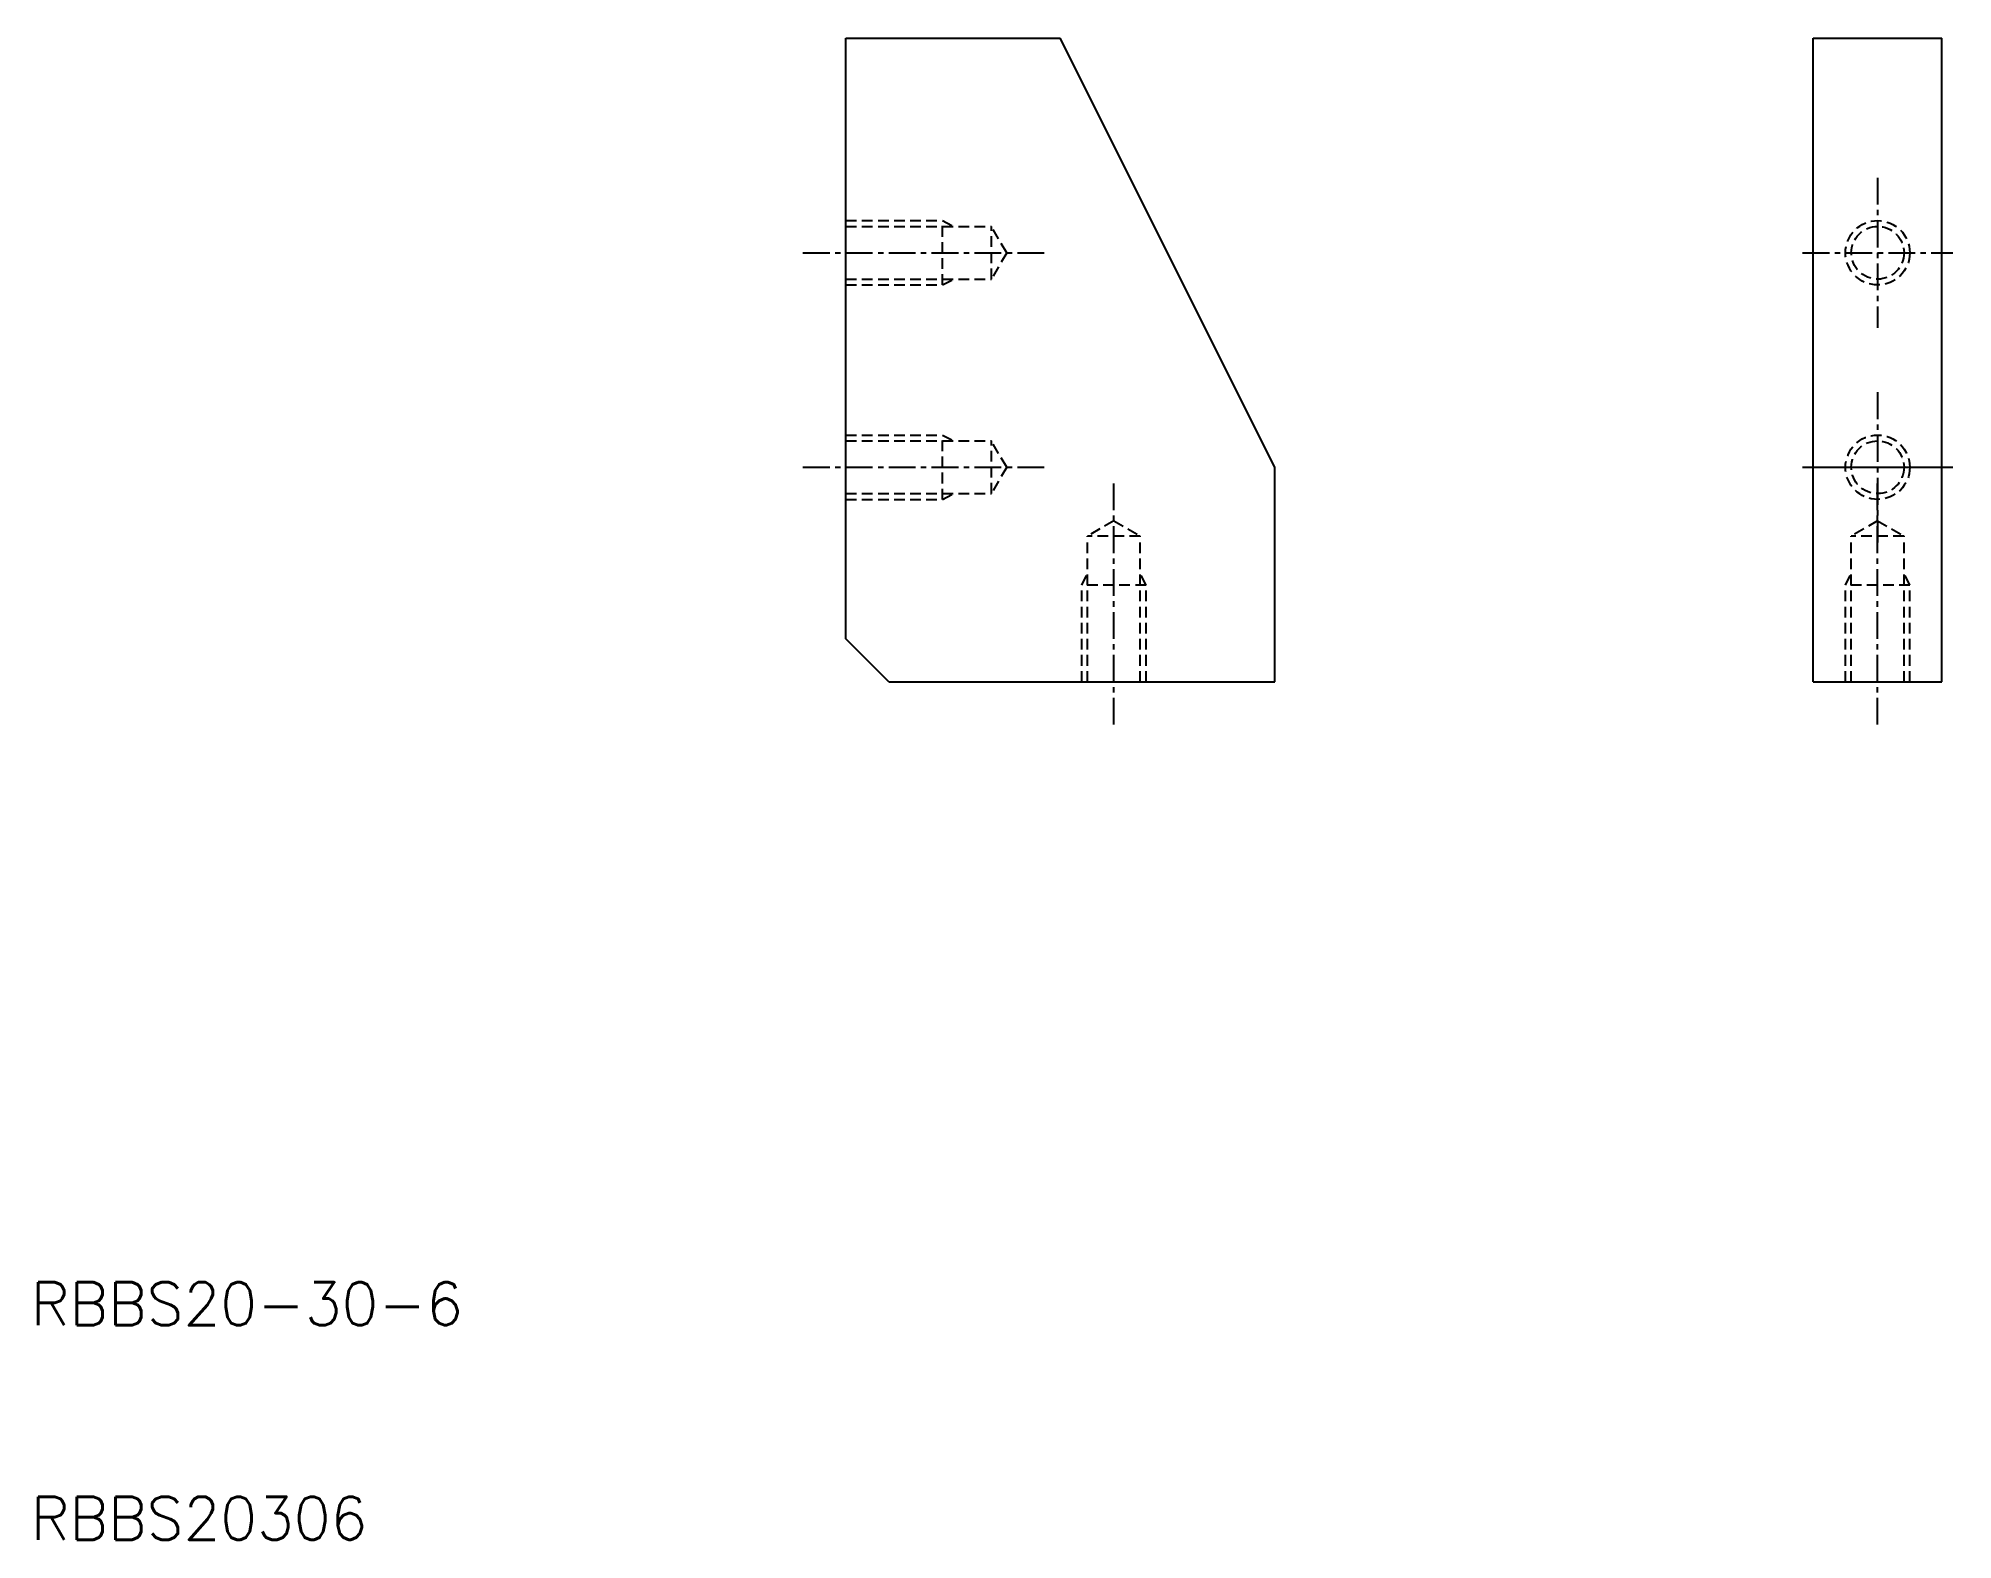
# Model space of a CAD drawing. Extents: x 10.3 to 99.6, y 10 to 80.
import ezdxf

# ---------------------------------------------------------------- set-up
doc = ezdxf.new("R2010")
doc.units = 0
doc.linetypes.add('CENTER', pattern=[2, 1.25, -0.25, 0.25, -0.25])
doc.linetypes.add('DASHED', pattern=[0.75, 0.5, -0.25])
doc.layers.get('0').update_dxf_attribs({"linetype": 'CONTINUOUS'})
doc.layers.add('CENTER', color=1, linetype='CENTER')
doc.styles.get("Standard").update_dxf_attribs({"font": 'txt.shx'})

msp = doc.modelspace()

# ---------------------------------------------------------------- linework, layer by layer
at = {"color": 7, "linetype": 'CONTINUOUS'}
for p, q in [((48, 80), (58, 80)), ((48, 52), (48, 80)), ((68, 60), (58, 80)), ((93.114, 80), (99.114, 80)), ((93.114, 50), (93.114, 80)), ((99.114, 50), (99.114, 80)), ((68, 50), (68, 60)), ((93.114, 60), (99.114, 60)), ((50, 50), (48, 52)), ((50, 50), (68, 50)), ((93.114, 50), (99.114, 50))]:
    msp.add_line(p, q, dxfattribs=at)
at = {"color": 3, "linetype": 'DASHED'}
for p, q in [((48, 71.5), (52.5, 71.5)), ((52.5, 71.5), (53.041, 71.229)), ((52.5, 68.5), (52.5, 71.5)), ((48, 71.229), (54.79, 71.229)), ((54.79, 68.77), (54.79, 71.23)), ((55.5, 70), (54.79, 71.229)), ((55.5, 70), (54.79, 68.77)), ((48, 68.77), (54.79, 68.77)), ((52.5, 68.5), (53.041, 68.77)), ((48, 68.5), (52.5, 68.5)), ((48, 61.5), (52.5, 61.5)), ((48, 61.229), (54.79, 61.229)), ((52.5, 61.5), (53.041, 61.229)), ((52.5, 58.5), (52.5, 61.5)), ((54.79, 58.77), (54.79, 61.23)), ((55.5, 60), (54.79, 61.229)), ((55.5, 60), (54.79, 58.77)), ((48, 58.77), (54.79, 58.77)), ((48, 58.5), (52.5, 58.5)), ((52.5, 58.5), (53.041, 58.77)), ((60.5, 57.5), (59.27, 56.79)), ((60.5, 57.5), (61.729, 56.79)), ((96.114, 57.5), (94.884, 56.79)), ((96.114, 57.5), (97.343, 56.79)), ((61.73, 56.79), (59.27, 56.79)), ((59.27, 50), (59.27, 56.79)), ((61.729, 50), (61.729, 56.79)), ((94.884, 50), (94.884, 56.79)), ((97.344, 56.79), (94.884, 56.79)), ((97.343, 50), (97.343, 56.79)), ((59, 54.5), (59.27, 55.041)), ((59, 50), (59, 54.5)), ((62, 54.5), (59, 54.5)), ((62, 54.5), (61.729, 55.041)), ((62, 50), (62, 54.5)), ((94.614, 54.5), (94.884, 55.041)), ((94.614, 50), (94.614, 54.5)), ((97.614, 54.5), (94.614, 54.5)), ((97.614, 54.5), (97.343, 55.041)), ((97.614, 50), (97.614, 54.5))]:
    msp.add_line(p, q, dxfattribs=at)
for centre, radius in [((96.114, 70), 1.5), ((96.114, 70), 1.23), ((96.114, 60), 1.5), ((96.114, 60), 1.23)]:
    msp.add_circle(centre, radius, dxfattribs=at)
at = {"layer": 'CENTER', "color": 1, "linetype": 'CENTER'}
for p, q in [((96.114, 73.5), (96.114, 66.5)), ((46, 70), (57.5, 70)), ((92.614, 70), (99.614, 70)), ((96.114, 63.5), (96.114, 56.5)), ((46, 60), (57.5, 60)), ((92.614, 60), (99.614, 60)), ((60.5, 48), (60.5, 59.5)), ((96.114, 48), (96.114, 59.5))]:
    msp.add_line(p, q, dxfattribs=at)

# ---------------------------------------------------------------- texts
at = {"color": 7, "linetype": 'CONTINUOUS'}
for s, p in [('RBBS20-30-6 ', (10, 20)), ('RBBS20306 ', (10, 10))]:
    msp.add_text(s, height=2, dxfattribs=at).set_placement(p)

doc.saveas('drawing.dxf')
